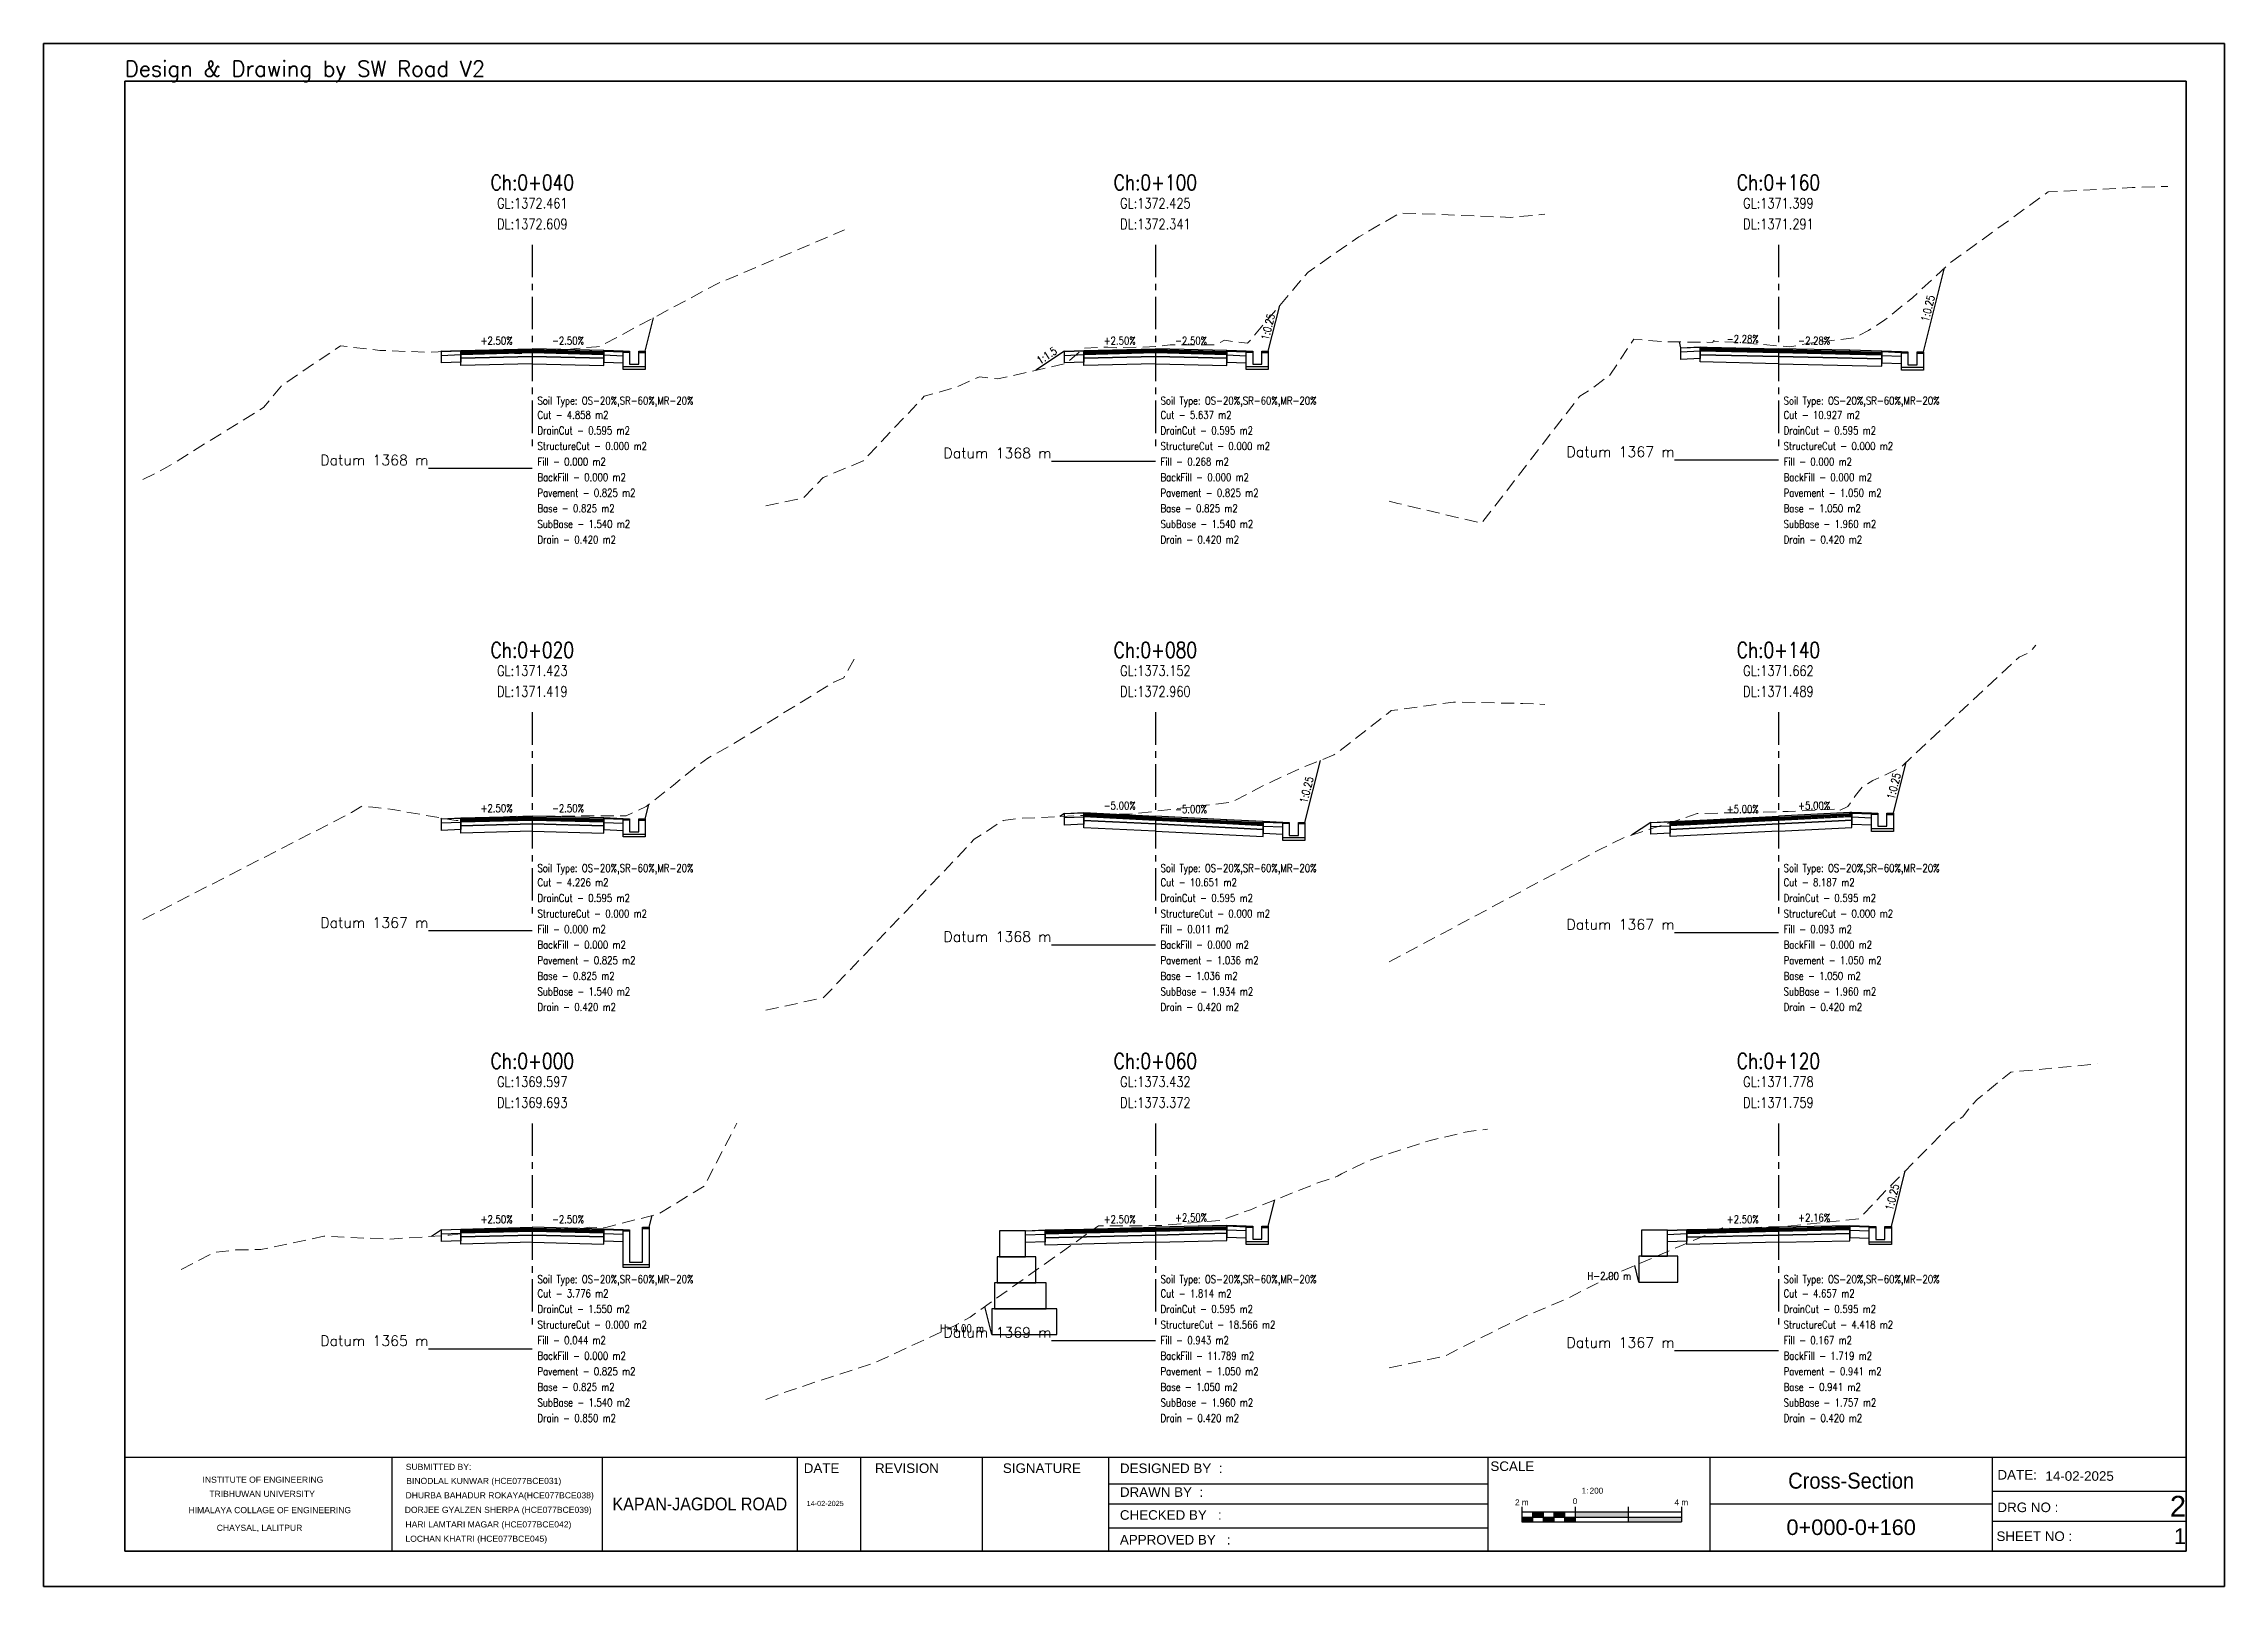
# Model space of a CAD drawing. Extents: x -19 to 1577, y -12 to 48.
# Drawn here: x -18.8 to 65.2, y -11.7 to 47.7 of the extents above; entities that cross this region are included whole.
import ezdxf
from ezdxf.enums import TextEntityAlignment as Align

# ---------------------------------------------------------------- set-up
doc = ezdxf.new("R2010")
doc.units = 0
doc.header["$MEASUREMENT"] = 0
doc.linetypes.add('Center', pattern=[2, 1.25, -0.25, 0.25, -0.25])
doc.linetypes.add('Dashed', pattern=[0.75, 0.5, -0.25])
for name, color, linetype in [('BackFill-Area', 7, 'Continuous'), ('Base', 6, 'Continuous'), ('Base-Area', 7, 'Continuous'), ('Cut-Area', 7, 'Continuous'), ('CutFillLine', 4, 'Continuous'), ('Drain', 3, 'Continuous'), ('Drain-Area', 7, 'Continuous'), ('DrainCut-Area', 7, 'Continuous'), ('ExtraWideningLayers', 7, 'Continuous'), ('Fill-Area', 7, 'Continuous'), ('Frame', 7, 'Continuous'), ('GabionRetainingWall', 140, 'Continuous'), ('Height', 7, 'Continuous'), ('L_CF_Slope', 7, 'Continuous'), ('L_Slope', 7, 'Continuous'), ('Pavement-Area', 7, 'Continuous'), ('PavementLayers', 1, 'Continuous'), ('R_CF_Slope', 7, 'Continuous'), ('R_Slope', 7, 'Continuous'), ('Shoulder', 2, 'Continuous'), ('Soil Type', 7, 'Continuous'), ('StructureCut-Area', 7, 'Continuous'), ('SubBase', 7, 'Continuous'), ('SubBase-Area', 7, 'Continuous')]:
    doc.layers.add(name, color=color, linetype=linetype)
for name, color, linetype, lineweight in [('CenterLine', 5, 'Center', 25), ('ChainageTxt', 7, 'Continuous', 25), ('DatumLabel', 1, 'Continuous', 25), ('DLTxt', 1, 'Continuous', 25), ('GL', 104, 'Dashed', 18), ('GLTxt', 3, 'Continuous', 25)]:
    doc.layers.add(name, color=color, linetype=linetype, lineweight=lineweight)
doc.styles.add('ARIAL', font='arial.ttf')
doc.styles.get("Standard").update_dxf_attribs({"font": 'simplex.shx'})

# ---------------------------------------------------------------- blocks, each defined once
blk = doc.blocks.new('SheetA3-1')
at = {"layer": 'Frame', "color": 6, "linetype": 'Continuous', "lineweight": 35}
for p, q in [((397, 0), (0, 0)), ((0, 0), (0, -283)), ((397, -283), (397, 0)), ((0, -283), (397, -283))]:
    blk.add_line(p, q, dxfattribs=at)
at = {"layer": 'Frame', "linetype": 'Continuous', "lineweight": 30}
for p, q in [((397, -264.94), (0, -264.94)), ((51.51, -282.86), (51.51, -264.94)), ((91.94, -264.94), (91.94, -282.86)), ((129.6, -282.86), (129.6, -264.94)), ((141.75, -282.86), (141.75, -264.94)), ((165.2, -282.86), (165.2, -264.94)), ((189.51, -282.86), (189.51, -264.94)), ((262.53, -264.94), (262.53, -282.86)), ((305.32, -282.86), (305.32, -264.94)), ((359.69, -264.94), (359.69, -282.86)), ((189.51, -270.06), (262.53, -270.06)), ((359.69, -271.47), (397, -271.47)), ((189.51, -273.9), (262.53, -273.9)), ((305.32, -273.9), (359.69, -273.9)), ((189.51, -278.48), (262.53, -278.48)), ((359.69, -277.21), (397, -277.21))]:
    blk.add_line(p, q, dxfattribs=at)
at = {"layer": 'Frame', "color": 7, "linetype": 'Continuous'}
for p, q in [((269.08, -274.49), (269.08, -277.35)), ((299.8, -275.51), (269.08, -275.51)), ((269.08, -276.43), (299.8, -276.43)), ((271.13, -275.51), (271.13, -277.35)), ((273.18, -275.51), (273.18, -277.35)), ((275.23, -275.51), (275.23, -277.35)), ((277.28, -275.51), (277.28, -277.35)), ((279.32, -274.49), (279.32, -277.35)), ((289.56, -274.49), (289.56, -277.35)), ((299.8, -274.49), (299.8, -277.35)), ((269.08, -277.35), (299.8, -277.35))]:
    blk.add_line(p, q, dxfattribs=at)
at = {"layer": 'Frame', "color": 6, "linetype": 'Continuous', "lineweight": 35}
blk.add_lwpolyline([(-15.62, -289.77), (404.38, -289.77), (404.38, 7.23), (-15.62, 7.23)], close=True, dxfattribs=at)
at = {"layer": 'Frame', "color": 7, "linetype": 'Continuous'}
for points in [[(269.08, -276.43), (269.08, -277.35), (271.13, -276.43), (271.13, -277.35)], [(271.13, -275.51), (271.13, -276.43), (273.18, -275.51), (273.18, -276.43)], [(273.18, -276.43), (273.18, -277.35), (275.23, -276.43), (275.23, -277.35)], [(275.23, -276.43), (275.23, -275.51), (277.28, -276.43), (277.28, -275.51)], [(277.28, -276.43), (277.28, -277.35), (279.32, -276.43), (279.32, -277.35)], [(279.32, -276.43), (279.32, -275.51), (289.56, -276.43), (289.56, -275.51)], [(289.56, -276.43), (289.56, -277.35), (299.8, -276.43), (299.8, -277.35)]]:
    blk.add_solid(points, dxfattribs=at)
at = {"color": 1, "style": 'ARIAL'}
for tag, height, p in [('DWGNUM', 4, (397, -274.34)), ('SHEETNUM', 3, (397, -280.11))]:
    blk.add_attdef(tag, text='', height=height, dxfattribs=at).set_placement(p, align=Align.MIDDLE_RIGHT)
at = {"style": 'ARIAL'}
blk.add_attdef('CHRANGE', text='', height=3, dxfattribs=at).set_placement((332.51, -278.38), align=Align.MIDDLE_CENTER)
at = {"layer": 'Frame', "linetype": 'Continuous', "style": 'ARIAL'}
for s, height, p in [('INSTITUTE OF ENGINEERING', 1.1795, (26.62, -269.82)), ('SCALE ', 1.843, (267.6, -267.56))]:
    blk.add_text(s, height=height, dxfattribs=at).set_placement(p, align=Align.CENTER)
for s, height, p in [('SUBMITTED BY:', 1.1795, (54.13, -267.35)), ('DATE', 1.843, (130.78, -267.94)), ('REVISION', 1.843, (144.51, -267.94)), ('SIGNATURE', 1.843, (169.13, -267.94)), ('DESIGNED BY  :', 1.8429, (191.67, -267.96)), ('DHURBA BAHADUR ROKAYA(HCE077BCE038)', 1.1795, (54.09, -272.83)), ('BINODLAL KUNWAR (HCE077BCE031)', 1.1795, (54.23, -270.06)), ('DRAWN BY  :', 1.8429, (191.67, -272.54)), ('DORJEE GYALZEN SHERPA (HCE077BCE039)', 1.1795, (53.94, -275.63)), ('HARI LAMTARI MAGAR (HCE077BCE042)', 1.1795, (54.07, -278.43)), ('14-02-2025', 1, (131.34, -274.31)), ('CHECKED BY   :', 1.8429, (191.67, -276.95)), ('LOCHAN KHATRI (HCE077BCE045)', 1.1795, (54.07, -281.19)), ('APPROVED BY   :', 1.8429, (191.67, -281.72))]:
    blk.add_text(s, height=height, dxfattribs=at).set_placement(p)
at = {"layer": 'Frame', "color": 7, "linetype": 'Continuous', "style": 'ARIAL'}
for s, height, p in [('DATE:', 1.843, (360.68, -269.21)), ('14-02-2025', 1.843, (369.92, -269.45)), ('DRG NO : ', 1.843, (360.68, -275.48)), ('SHEET NO : ', 1.8429, (360.49, -281.04))]:
    blk.add_text(s, height=height, dxfattribs=at).set_placement(p)
at = {"layer": 'Frame', "linetype": 'Continuous', "style": 'ARIAL'}
for s, p in [('TRIBHUWAN UNIVERSITY', (26.46, -271.96)), ('HIMALAYA COLLAGE OF ENGINEERING', (27.95, -275.09)), ('CHAYSAL, LALITPUR', (25.97, -278.6))]:
    blk.add_text(s, height=1.1795, dxfattribs=at).set_placement(p, align=Align.MIDDLE)
at = {"layer": 'Frame', "color": 7, "linetype": 'Continuous', "style": 'ARIAL'}
for s, height, p in [('0', 1.13, (279.32, -273.93)), ('1: ', 1.126, (281.48, -271.89))]:
    blk.add_text(s, height=height, dxfattribs=at).set_placement(p, align=Align.CENTER)
at = {"layer": 'Frame', "linetype": 'Continuous', "lineweight": 30, "style": 'ARIAL', "width": 0.9}
for tag, height, p in [('DWGNAME', 3.07, (332.51, -269.42)), ('KAPAN-JAGDOLROAD', 2.46, (110.77, -273.9))]:
    blk.add_attdef(tag, text='', height=height, dxfattribs=at).set_placement(p, align=Align.MIDDLE_CENTER)
at = {"layer": 'Frame', "color": 7, "linetype": 'Continuous', "style": 'ARIAL'}
blk.add_attdef('HSCALE', (282.14, -271.91), '', height=1.13, dxfattribs=at)
for tag, p in [('V1', (269.08, -274.49)), ('V2', (299.8, -274.49))]:
    blk.add_attdef(tag, text='', height=1.13, dxfattribs=at).set_placement(p, align=Align.BOTTOM_CENTER)

msp = doc.modelspace()

# ---------------------------------------------------------------- linework, layer by layer
at = {"layer": 'Base'}
for points in [[(0, 35.85), (0, 35.7), (-2.75, 35.631), (-2.75, 35.631), (-2.75, 35.781), (0, 35.85)], [(0, 35.85), (0, 35.7), (2.75, 35.631), (2.75, 35.631), (2.75, 35.781), (0, 35.85)], [(24, 35.85), (24, 35.7), (21.25, 35.631), (21.25, 35.631), (21.25, 35.781), (24, 35.85)], [(24, 35.85), (24, 35.7), (26.75, 35.631), (26.75, 35.631), (26.75, 35.781), (24, 35.85)], [(48, 35.85), (48, 35.7), (44.988, 35.769), (44.988, 35.769), (44.988, 35.919), (48, 35.85)], [(48, 35.85), (48, 35.7), (51.988, 35.609), (51.988, 35.609), (51.988, 35.759), (48, 35.85)], [(0, 17.85), (0, 17.7), (-2.75, 17.631), (-2.75, 17.631), (-2.75, 17.781), (0, 17.85)], [(0, 17.85), (0, 17.7), (2.75, 17.631), (2.75, 17.631), (2.75, 17.781), (0, 17.85)], [(24, 17.85), (24, 17.7), (21.25, 17.837), (21.25, 17.837), (21.25, 17.987), (24, 17.85)], [(24, 17.85), (24, 17.7), (28.158, 17.492), (28.158, 17.492), (28.158, 17.642), (24, 17.85)], [(48, 17.85), (48, 17.7), (43.83, 17.492), (43.83, 17.492), (43.83, 17.642), (48, 17.85)], [(48, 17.85), (48, 17.7), (50.83, 17.842), (50.83, 17.842), (50.83, 17.992), (48, 17.85)], [(0, 2.023), (0, 1.873), (-2.75, 1.805), (-2.75, 1.805), (-2.75, 1.955), (0, 2.023)], [(0, 2.023), (0, 1.873), (2.75, 1.805), (2.75, 1.805), (2.75, 1.955), (0, 2.023)], [(24, 2.023), (24, 1.873), (19.75, 1.767), (19.75, 1.767), (19.75, 1.917), (24, 2.023)], [(24, 2.023), (24, 1.873), (26.75, 1.942), (26.75, 1.942), (26.75, 2.092), (24, 2.023)], [(48, 2.023), (48, 1.873), (44.477, 1.785), (44.477, 1.785), (44.477, 1.935), (48, 2.023)], [(48, 2.023), (48, 1.873), (50.75, 1.933), (50.75, 1.933), (50.75, 2.083), (48, 2.023)]]:
    msp.add_lwpolyline(points, dxfattribs=at)
at = {"layer": 'CenterLine'}
for p, q in [((0, 40), (0, 32)), ((24, 40), (24, 32)), ((48, 40), (48, 32)), ((0, 22), (0, 14)), ((24, 22), (24, 14)), ((48, 22), (48, 14)), ((0, 6.173), (0, -1.827)), ((24, 6.173), (24, -1.827)), ((48, 6.173), (48, -1.827))]:
    msp.add_line(p, q, dxfattribs=at)
at = {"layer": 'CutFillLine'}
for points in [[(53.588, 35.879), (54.396, 39.109)], [(4.35, 35.901), (4.673, 37.192)], [(28.35, 35.901), (28.791, 37.666)], [(44.238, 36.039), (44.183, 36.262)], [(-3.5, 35.901), (-3.522, 35.887)], [(20.5, 35.901), (19.401, 35.169)], [(29.758, 17.762), (30.355, 20.147)], [(52.43, 18.112), (52.923, 20.084)], [(-3.5, 17.901), (-3.507, 17.929)], [(4.35, 17.901), (4.487, 18.45)], [(20.5, 18.108), (20.316, 17.985)], [(43.08, 17.762), (42.34, 17.268)], [(52.35, 2.203), (52.885, 4.345)], [(4.5, 2.175), (4.611, 2.619)], [(28.35, 2.212), (28.603, 3.225)], [(-3.5, 2.075), (-3.881, 1.821)], [(42.627, 0.055), (42.466, 0.697)], [(17.7, -1.963), (17.43, -0.883)]]:
    msp.add_lwpolyline(points, dxfattribs=at)
at = {"layer": 'DatumLabel'}
for p, q in [((0, 31.391), (-4, 31.391)), ((24, 31.659), (20, 31.659)), ((48, 31.709), (44, 31.709)), ((0, 13.581), (-4, 13.581)), ((48, 13.511), (44, 13.511)), ((24, 13.04), (20, 13.04)), ((0, -2.519), (-4, -2.519)), ((24, -2.198), (20, -2.198)), ((48, -2.586), (44, -2.586))]:
    msp.add_line(p, q, dxfattribs=at)
at = {"layer": 'Drain'}
for points in [[(3.5, 35.901), (3.75, 35.901), (3.75, 35.851), (3.75, 35.401), (4.1, 35.401), (4.1, 35.851), (4.1, 35.901), (4.35, 35.901), (4.35, 35.851), (4.35, 35.401), (4.35, 35.301), (4.35, 35.201), (3.5, 35.201), (3.5, 35.301), (3.5, 35.401), (3.5, 35.851), (3.5, 35.901)], [(3.75, 35.851), (3.5, 35.851)], [(4.35, 35.301), (3.5, 35.301)], [(4.1, 35.851), (4.35, 35.851)], [(27.5, 35.901), (27.75, 35.901), (27.75, 35.851), (27.75, 35.401), (28.1, 35.401), (28.1, 35.851), (28.1, 35.901), (28.35, 35.901), (28.35, 35.851), (28.35, 35.401), (28.35, 35.301), (28.35, 35.201), (27.5, 35.201), (27.5, 35.301), (27.5, 35.401), (27.5, 35.851), (27.5, 35.901)], [(27.75, 35.851), (27.5, 35.851)], [(28.35, 35.301), (27.5, 35.301)], [(28.1, 35.851), (28.35, 35.851)], [(52.738, 35.879), (52.988, 35.879), (52.988, 35.829), (52.988, 35.379), (53.338, 35.379), (53.338, 35.829), (53.338, 35.879), (53.588, 35.879), (53.588, 35.829), (53.588, 35.379), (53.588, 35.279), (53.588, 35.179), (52.738, 35.179), (52.738, 35.279), (52.738, 35.379), (52.738, 35.829), (52.738, 35.879)], [(52.988, 35.829), (52.738, 35.829)], [(53.338, 35.829), (53.588, 35.829)], [(53.588, 35.279), (52.738, 35.279)], [(3.5, 17.901), (3.75, 17.901), (3.75, 17.851), (3.75, 17.401), (4.1, 17.401), (4.1, 17.851), (4.1, 17.901), (4.35, 17.901), (4.35, 17.851), (4.35, 17.401), (4.35, 17.301), (4.35, 17.201), (3.5, 17.201), (3.5, 17.301), (3.5, 17.401), (3.5, 17.851), (3.5, 17.901)], [(3.75, 17.851), (3.5, 17.851)], [(4.1, 17.851), (4.35, 17.851)], [(28.908, 17.762), (29.158, 17.762), (29.158, 17.712), (29.158, 17.262), (29.508, 17.262), (29.508, 17.712), (29.508, 17.762), (29.758, 17.762), (29.758, 17.712), (29.758, 17.262), (29.758, 17.162), (29.758, 17.062), (28.908, 17.062), (28.908, 17.162), (28.908, 17.262), (28.908, 17.712), (28.908, 17.762)], [(29.158, 17.712), (28.908, 17.712)], [(29.508, 17.712), (29.758, 17.712)], [(51.58, 18.112), (51.83, 18.112), (51.83, 18.062), (51.83, 17.612), (52.18, 17.612), (52.18, 18.062), (52.18, 18.112), (52.43, 18.112), (52.43, 18.062), (52.43, 17.612), (52.43, 17.512), (52.43, 17.412), (51.58, 17.412), (51.58, 17.512), (51.58, 17.612), (51.58, 18.062), (51.58, 18.112)], [(51.83, 18.062), (51.58, 18.062)], [(52.18, 18.062), (52.43, 18.062)], [(4.35, 17.301), (3.5, 17.301)], [(29.758, 17.162), (28.908, 17.162)], [(52.43, 17.512), (51.58, 17.512)], [(3.5, 2.075), (3.75, 2.075), (3.75, 2.025), (3.75, 0.825), (4.25, 0.825), (4.25, 2.125), (4.25, 2.175), (4.5, 2.175), (4.5, 2.125), (4.5, 0.825), (4.5, 0.725), (4.5, 0.625), (3.5, 0.625), (3.5, 0.725), (3.5, 0.825), (3.5, 2.025), (3.5, 2.075)], [(3.75, 2.025), (3.5, 2.025)], [(4.25, 2.125), (4.5, 2.125)], [(27.5, 2.212), (27.75, 2.212), (27.75, 2.162), (27.75, 1.712), (28.1, 1.712), (28.1, 2.162), (28.1, 2.212), (28.35, 2.212), (28.35, 2.162), (28.35, 1.712), (28.35, 1.612), (28.35, 1.512), (27.5, 1.512), (27.5, 1.612), (27.5, 1.712), (27.5, 2.162), (27.5, 2.212)], [(27.75, 2.162), (27.5, 2.162)], [(28.1, 2.162), (28.35, 2.162)], [(51.5, 2.203), (51.75, 2.203), (51.75, 2.153), (51.75, 1.703), (52.1, 1.703), (52.1, 2.153), (52.1, 2.203), (52.35, 2.203), (52.35, 2.153), (52.35, 1.703), (52.35, 1.603), (52.35, 1.503), (51.5, 1.503), (51.5, 1.603), (51.5, 1.703), (51.5, 2.153), (51.5, 2.203)], [(51.75, 2.153), (51.5, 2.153)], [(52.1, 2.153), (52.35, 2.153)], [(28.35, 1.612), (27.5, 1.612)], [(52.35, 1.603), (51.5, 1.603)], [(4.5, 0.725), (3.5, 0.725)]]:
    msp.add_lwpolyline(points, dxfattribs=at)
at = {"layer": 'ExtraWideningLayers'}
for points in [[(45.25, 36.063), (45.25, 36.013), (44.988, 36.019), (44.988, 36.019), (44.988, 36.069), (45.25, 36.063)], [(45.25, 36.013), (45.25, 35.963), (44.988, 35.969), (44.988, 35.969), (44.988, 36.019), (45.25, 36.013)], [(45.25, 35.963), (45.25, 35.913), (44.988, 35.919), (44.988, 35.919), (44.988, 35.969), (45.25, 35.963)], [(50.75, 35.937), (50.75, 35.887), (51.988, 35.859), (51.988, 35.859), (51.988, 35.909), (50.75, 35.937)], [(50.75, 35.887), (50.75, 35.837), (51.988, 35.809), (51.988, 35.809), (51.988, 35.859), (50.75, 35.887)], [(50.75, 35.837), (50.75, 35.787), (51.988, 35.759), (51.988, 35.759), (51.988, 35.809), (50.75, 35.837)], [(26.75, 17.863), (26.75, 17.812), (28.158, 17.742), (28.158, 17.742), (28.158, 17.792), (26.75, 17.863)], [(26.75, 17.812), (26.75, 17.762), (28.158, 17.692), (28.158, 17.692), (28.158, 17.742), (26.75, 17.812)], [(26.75, 17.762), (26.75, 17.712), (28.158, 17.642), (28.158, 17.642), (28.158, 17.692), (26.75, 17.762)], [(45.25, 17.863), (45.25, 17.812), (43.83, 17.742), (43.83, 17.742), (43.83, 17.792), (45.25, 17.863)], [(45.25, 17.812), (45.25, 17.762), (43.83, 17.692), (43.83, 17.692), (43.83, 17.742), (45.25, 17.812)], [(45.25, 17.762), (45.25, 17.712), (43.83, 17.642), (43.83, 17.642), (43.83, 17.692), (45.25, 17.762)], [(50.75, 18.137), (50.75, 18.087), (50.83, 18.092), (50.83, 18.092), (50.83, 18.142), (50.75, 18.137)], [(50.75, 18.087), (50.75, 18.037), (50.83, 18.042), (50.83, 18.042), (50.83, 18.092), (50.75, 18.087)], [(50.75, 18.037), (50.75, 17.987), (50.83, 17.992), (50.83, 17.992), (50.83, 18.042), (50.75, 18.037)], [(21.25, 2.105), (21.25, 2.055), (19.75, 2.017), (19.75, 2.017), (19.75, 2.067), (21.25, 2.105)], [(21.25, 2.055), (21.25, 2.005), (19.75, 1.967), (19.75, 1.967), (19.75, 2.017), (21.25, 2.055)], [(21.25, 2.005), (21.25, 1.955), (19.75, 1.917), (19.75, 1.917), (19.75, 1.967), (21.25, 2.005)], [(45.25, 2.105), (45.25, 2.055), (44.477, 2.035), (44.477, 2.035), (44.477, 2.085), (45.25, 2.105)], [(45.25, 2.055), (45.25, 2.005), (44.477, 1.985), (44.477, 1.985), (44.477, 2.035), (45.25, 2.055)], [(45.25, 2.005), (45.25, 1.955), (44.477, 1.935), (44.477, 1.935), (44.477, 1.985), (45.25, 2.005)]]:
    msp.add_lwpolyline(points, dxfattribs=at)
at = {"layer": 'GabionRetainingWall'}
for points in [[(19, 2.037), (18, 2.037), (18, 1.037), (19, 1.037), (19, 2.037)], [(43.727, 2.055), (42.727, 2.055), (42.727, 1.055), (43.727, 1.055), (43.727, 2.055)], [(19.4, 1.037), (17.9, 1.037), (17.9, 0.037), (19.4, 0.037), (19.4, 1.037)], [(44.127, 1.055), (42.627, 1.055), (42.627, 0.055), (44.127, 0.055), (44.127, 1.055)], [(19.8, 0.037), (17.8, 0.037), (17.8, -0.963), (19.8, -0.963), (19.8, 0.037)], [(20.2, -0.963), (17.7, -0.963), (17.7, -1.963), (20.2, -1.963), (20.2, -0.963)]]:
    msp.add_lwpolyline(points, dxfattribs=at)
at = {"layer": 'GL', "flags": 128}
for points in [[(33, 30.133), (33.344, 30.045), (36.565, 29.276), (40.35, 34.178), (40.752, 34.413), (41.502, 34.985), (42.43, 36.364), (43.565, 36.271), (45.468, 36.243), (45.494, 36.316), (45.54, 36.286), (46.27, 36.257), (48, 36.108), (48.441, 36.07), (49.19, 36.214), (50.96, 36.426), (51.474, 36.703), (52.104, 37.115), (53.175, 37.968), (54.563, 39.265), (58.394, 42.041), (61.622, 42.201), (63, 42.251)], [(9, 29.945), (10.436, 30.251), (10.886, 30.718), (11.205, 31.036), (12.745, 31.681), (15.099, 34.166), (16.336, 34.52), (17.22, 34.919), (17.913, 34.833), (20.551, 35.429), (21.243, 36.014), (22.174, 36.061), (22.496, 36.039), (23.768, 36.069), (24, 36.083), (24.132, 36.092), (24.575, 36.143), (26.3, 36.154), (26.665, 36.323), (27.551, 36.207), (29.506, 38.507), (29.882, 38.949), (31.836, 40.307), (33.415, 41.218), (34.164, 41.202), (37.698, 41.053), (39, 41.181)], [(-15, 30.958), (-14.074, 31.433), (-10.348, 33.736), (-9.633, 34.595), (-7.394, 36.109), (-5.873, 35.934), (-4.084, 35.865), (-3.63, 35.879), (-3.018, 35.923), (-0.967, 35.829), (-0.485, 35.808), (0, 35.852), (2.468, 36.075), (2.619, 36.092), (7.122, 38.503), (11.46, 40.33), (12.021, 40.577)], [(33, 12.386), (41.174, 16.746), (42.063, 17.177), (44.873, 18.099), (48, 18.173), (48.371, 18.182), (50.377, 18.275), (50.379, 18.238), (50.674, 18.369), (50.969, 18.791), (51.23, 19.122), (51.63, 19.373), (52.171, 19.614), (52.695, 19.871), (57.268, 24.123), (57.657, 24.296), (57.909, 24.581)], [(-15, 14.019), (-6.964, 18.14), (-6.568, 18.385), (-6.148, 18.353), (-5.371, 18.252), (-2.938, 17.831), (-2.288, 17.904), (-0.461, 18.005), (0, 18.004), (0.625, 18.002), (3.62, 18.017), (4.391, 18.374), (5.439, 19.197), (6.217, 19.842), (6.76, 20.237), (7.679, 20.749), (11.617, 23.159), (11.994, 23.332), (12.432, 24.103)], [(9, 10.526), (11.222, 11.014), (17.024, 17.109), (18.138, 17.834), (18.753, 17.913), (21.303, 18.03), (22.241, 18.005), (22.556, 18.079), (23.119, 18.087), (24, 18.192), (26.929, 18.54), (28.265, 19.226), (28.443, 19.313), (29.715, 19.892), (30.876, 20.356), (30.938, 20.395), (31.005, 20.44), (31.071, 20.496), (32.957, 21.959), (33.077, 22.065), (35.489, 22.393), (38.158, 22.341), (39, 22.306)], [(33, -3.241), (35.126, -2.796), (36.388, -2.159), (38.241, -1.253), (39.814, -0.599), (41.78, 0.403), (45.851, 2.146), (46.5, 2.131), (47.682, 2.188), (48, 2.192), (48.184, 2.194), (51.097, 2.502), (52.44, 3.896), (54.691, 6.164), (55.105, 6.42), (55.318, 6.717), (55.649, 7.096), (56.953, 8.146), (60.141, 8.445), (60.283, 8.461)], [(-13.523, 0.548), (-12.246, 1.203), (-11.43, 1.297), (-10.45, 1.316), (-8.028, 1.827), (-5.514, 1.714), (-4.028, 1.811), (-3.406, 1.852), (-3.196, 1.865), (-2.726, 1.922), (-2.195, 2.002), (-1.019, 2.052), (0, 2.078), (1.872, 2.126), (2.219, 2.172), (2.778, 2.156), (4.849, 2.679), (6.62, 3.749), (7.885, 6.181)], [(9, -4.453), (9.892, -4.123), (13.062, -3.089), (13.204, -3.028), (13.229, -3.018), (13.347, -2.975), (16.258, -1.626), (16.861, -1.287), (21.806, 2.226), (21.889, 2.226), (24, 2.234), (24.171, 2.234), (25.991, 2.4), (26.527, 2.435), (26.528, 2.445), (27.658, 2.849), (30.253, 3.881), (31.013, 4.135), (31.17, 4.234), (32.256, 4.756), (34.581, 5.516), (36.075, 5.865), (36.797, 5.951)]]:
    msp.add_lwpolyline(points, dxfattribs=at)
at = {"layer": 'PavementLayers'}
for points in [[(0, 36), (0, 35.95), (-2.75, 35.881), (-2.75, 35.881), (-2.75, 35.931), (0, 36)], [(0, 35.95), (0, 35.9), (-2.75, 35.831), (-2.75, 35.831), (-2.75, 35.881), (0, 35.95)], [(0, 35.9), (0, 35.85), (-2.75, 35.781), (-2.75, 35.781), (-2.75, 35.831), (0, 35.9)], [(0, 36), (0, 35.95), (2.75, 35.881), (2.75, 35.881), (2.75, 35.931), (0, 36)], [(0, 35.95), (0, 35.9), (2.75, 35.831), (2.75, 35.831), (2.75, 35.881), (0, 35.95)], [(0, 35.9), (0, 35.85), (2.75, 35.781), (2.75, 35.781), (2.75, 35.831), (0, 35.9)], [(24, 36), (24, 35.95), (21.25, 35.881), (21.25, 35.881), (21.25, 35.931), (24, 36)], [(24, 35.95), (24, 35.9), (21.25, 35.831), (21.25, 35.831), (21.25, 35.881), (24, 35.95)], [(24, 35.9), (24, 35.85), (21.25, 35.781), (21.25, 35.781), (21.25, 35.831), (24, 35.9)], [(24, 36), (24, 35.95), (26.75, 35.881), (26.75, 35.881), (26.75, 35.931), (24, 36)], [(24, 35.95), (24, 35.9), (26.75, 35.831), (26.75, 35.831), (26.75, 35.881), (24, 35.95)], [(24, 35.9), (24, 35.85), (26.75, 35.781), (26.75, 35.781), (26.75, 35.831), (24, 35.9)], [(48, 36), (48, 35.95), (45.25, 36.013), (45.25, 36.013), (45.25, 36.063), (48, 36)], [(48, 35.95), (48, 35.9), (45.25, 35.963), (45.25, 35.963), (45.25, 36.013), (48, 35.95)], [(48, 35.9), (48, 35.85), (45.25, 35.913), (45.25, 35.913), (45.25, 35.963), (48, 35.9)], [(48, 36), (48, 35.95), (50.75, 35.887), (50.75, 35.887), (50.75, 35.937), (48, 36)], [(48, 35.95), (48, 35.9), (50.75, 35.837), (50.75, 35.837), (50.75, 35.887), (48, 35.95)], [(48, 35.9), (48, 35.85), (50.75, 35.787), (50.75, 35.787), (50.75, 35.837), (48, 35.9)], [(0, 18), (0, 17.95), (-2.75, 17.881), (-2.75, 17.881), (-2.75, 17.931), (0, 18)], [(0, 17.95), (0, 17.9), (-2.75, 17.831), (-2.75, 17.831), (-2.75, 17.881), (0, 17.95)], [(0, 17.9), (0, 17.85), (-2.75, 17.781), (-2.75, 17.781), (-2.75, 17.831), (0, 17.9)], [(0, 18), (0, 17.95), (2.75, 17.881), (2.75, 17.881), (2.75, 17.931), (0, 18)], [(0, 17.95), (0, 17.9), (2.75, 17.831), (2.75, 17.831), (2.75, 17.881), (0, 17.95)], [(0, 17.9), (0, 17.85), (2.75, 17.781), (2.75, 17.781), (2.75, 17.831), (0, 17.9)], [(24, 18), (24, 17.95), (21.25, 18.087), (21.25, 18.087), (21.25, 18.137), (24, 18)], [(24, 17.95), (24, 17.9), (21.25, 18.037), (21.25, 18.037), (21.25, 18.087), (24, 17.95)], [(24, 17.9), (24, 17.85), (21.25, 17.987), (21.25, 17.987), (21.25, 18.037), (24, 17.9)], [(24, 18), (24, 17.95), (26.75, 17.812), (26.75, 17.812), (26.75, 17.863), (24, 18)], [(24, 17.95), (24, 17.9), (26.75, 17.762), (26.75, 17.762), (26.75, 17.812), (24, 17.95)], [(24, 17.9), (24, 17.85), (26.75, 17.712), (26.75, 17.712), (26.75, 17.762), (24, 17.9)], [(48, 18), (48, 17.95), (45.25, 17.812), (45.25, 17.812), (45.25, 17.863), (48, 18)], [(48, 17.95), (48, 17.9), (45.25, 17.762), (45.25, 17.762), (45.25, 17.812), (48, 17.95)], [(48, 17.9), (48, 17.85), (45.25, 17.712), (45.25, 17.712), (45.25, 17.762), (48, 17.9)], [(48, 18), (48, 17.95), (50.75, 18.087), (50.75, 18.087), (50.75, 18.137), (48, 18)], [(48, 17.95), (48, 17.9), (50.75, 18.037), (50.75, 18.037), (50.75, 18.087), (48, 17.95)], [(48, 17.9), (48, 17.85), (50.75, 17.987), (50.75, 17.987), (50.75, 18.037), (48, 17.9)], [(0, 2.173), (0, 2.123), (-2.75, 2.055), (-2.75, 2.055), (-2.75, 2.105), (0, 2.173)], [(0, 2.123), (0, 2.073), (-2.75, 2.005), (-2.75, 2.005), (-2.75, 2.055), (0, 2.123)], [(0, 2.073), (0, 2.023), (-2.75, 1.955), (-2.75, 1.955), (-2.75, 2.005), (0, 2.073)], [(0, 2.173), (0, 2.123), (2.75, 2.055), (2.75, 2.055), (2.75, 2.105), (0, 2.173)], [(0, 2.123), (0, 2.073), (2.75, 2.005), (2.75, 2.005), (2.75, 2.055), (0, 2.123)], [(0, 2.073), (0, 2.023), (2.75, 1.955), (2.75, 1.955), (2.75, 2.005), (0, 2.073)], [(24, 2.173), (24, 2.123), (21.25, 2.055), (21.25, 2.055), (21.25, 2.105), (24, 2.173)], [(24, 2.123), (24, 2.073), (21.25, 2.005), (21.25, 2.005), (21.25, 2.055), (24, 2.123)], [(24, 2.073), (24, 2.023), (21.25, 1.955), (21.25, 1.955), (21.25, 2.005), (24, 2.073)], [(24, 2.173), (24, 2.123), (26.75, 2.192), (26.75, 2.192), (26.75, 2.242), (24, 2.173)], [(24, 2.123), (24, 2.073), (26.75, 2.142), (26.75, 2.142), (26.75, 2.192), (24, 2.123)], [(24, 2.073), (24, 2.023), (26.75, 2.092), (26.75, 2.092), (26.75, 2.142), (24, 2.073)], [(48, 2.173), (48, 2.123), (45.25, 2.055), (45.25, 2.055), (45.25, 2.105), (48, 2.173)], [(48, 2.123), (48, 2.073), (45.25, 2.005), (45.25, 2.005), (45.25, 2.055), (48, 2.123)], [(48, 2.073), (48, 2.023), (45.25, 1.955), (45.25, 1.955), (45.25, 2.005), (48, 2.073)], [(48, 2.173), (48, 2.123), (50.75, 2.183), (50.75, 2.183), (50.75, 2.233), (48, 2.173)], [(48, 2.123), (48, 2.073), (50.75, 2.133), (50.75, 2.133), (50.75, 2.183), (48, 2.123)], [(48, 2.073), (48, 2.023), (50.75, 2.083), (50.75, 2.083), (50.75, 2.133), (48, 2.073)]]:
    msp.add_lwpolyline(points, dxfattribs=at)
at = {"layer": 'Shoulder'}
for p, q in [((-2.75, 35.911), (-3.5, 35.881)), ((-2.75, 35.761), (-3.5, 35.731)), ((2.75, 35.911), (3.5, 35.881)), ((2.75, 35.761), (3.5, 35.731)), ((21.25, 35.911), (20.5, 35.881)), ((21.25, 35.761), (20.5, 35.731)), ((26.75, 35.911), (27.5, 35.881)), ((26.75, 35.761), (27.5, 35.731)), ((44.988, 36.049), (44.238, 36.019)), ((44.988, 35.899), (44.238, 35.869)), ((51.988, 35.889), (52.738, 35.859)), ((51.988, 35.739), (52.738, 35.709)), ((-2.75, 17.911), (-3.5, 17.881)), ((-2.75, 17.761), (-3.5, 17.731)), ((2.75, 17.911), (3.5, 17.881)), ((2.75, 17.761), (3.5, 17.731)), ((21.25, 18.118), (20.5, 18.087)), ((21.25, 17.967), (20.5, 17.937)), ((28.158, 17.772), (28.908, 17.742)), ((43.83, 17.772), (43.08, 17.742)), ((50.83, 18.122), (51.58, 18.092)), ((50.83, 17.972), (51.58, 17.942)), ((28.158, 17.622), (28.908, 17.592)), ((43.83, 17.622), (43.08, 17.592)), ((-2.75, 2.085), (-3.5, 2.055)), ((-2.75, 1.935), (-3.5, 1.905)), ((2.75, 2.085), (3.5, 2.055)), ((2.75, 1.935), (3.5, 1.905)), ((19.75, 2.047), (19, 2.017)), ((19.75, 1.897), (19, 1.867)), ((26.75, 2.222), (27.5, 2.192)), ((26.75, 2.072), (27.5, 2.042)), ((44.477, 2.065), (43.727, 2.035)), ((44.477, 1.915), (43.727, 1.885)), ((50.75, 2.213), (51.5, 2.183)), ((50.75, 2.063), (51.5, 2.033))]:
    msp.add_line(p, q, dxfattribs=at)
for points in [[(-2.75, 35.931), (-2.75, 35.911), (-2.75, 35.761), (-2.75, 35.481), (-3.5, 35.451), (-3.5, 35.731), (-3.5, 35.881), (-3.5, 35.901), (-2.75, 35.931)], [(2.75, 35.931), (2.75, 35.911), (2.75, 35.761), (2.75, 35.481), (3.5, 35.451), (3.5, 35.731), (3.5, 35.881), (3.5, 35.901), (2.75, 35.931)], [(21.25, 35.931), (21.25, 35.911), (21.25, 35.761), (21.25, 35.481), (20.5, 35.451), (20.5, 35.731), (20.5, 35.881), (20.5, 35.901), (21.25, 35.931)], [(26.75, 35.931), (26.75, 35.911), (26.75, 35.761), (26.75, 35.481), (27.5, 35.451), (27.5, 35.731), (27.5, 35.881), (27.5, 35.901), (26.75, 35.931)], [(44.988, 36.069), (44.988, 36.049), (44.988, 35.899), (44.988, 35.619), (44.238, 35.589), (44.238, 35.869), (44.238, 36.019), (44.238, 36.039), (44.988, 36.069)], [(51.988, 35.909), (51.988, 35.889), (51.988, 35.739), (51.988, 35.459), (52.738, 35.429), (52.738, 35.709), (52.738, 35.859), (52.738, 35.879), (51.988, 35.909)], [(-2.75, 17.931), (-2.75, 17.911), (-2.75, 17.761), (-2.75, 17.481), (-3.5, 17.451), (-3.5, 17.731), (-3.5, 17.881), (-3.5, 17.901), (-2.75, 17.931)], [(2.75, 17.931), (2.75, 17.911), (2.75, 17.761), (2.75, 17.481), (3.5, 17.451), (3.5, 17.731), (3.5, 17.881), (3.5, 17.901), (2.75, 17.931)], [(21.25, 18.137), (21.25, 18.118), (21.25, 17.967), (21.25, 17.687), (20.5, 17.657), (20.5, 17.937), (20.5, 18.087), (20.5, 18.108), (21.25, 18.137)], [(28.158, 17.792), (28.158, 17.772), (28.158, 17.622), (28.158, 17.342), (28.908, 17.312), (28.908, 17.592), (28.908, 17.742), (28.908, 17.762), (28.158, 17.792)], [(43.83, 17.792), (43.83, 17.772), (43.83, 17.622), (43.83, 17.342), (43.08, 17.312), (43.08, 17.592), (43.08, 17.742), (43.08, 17.762), (43.83, 17.792)], [(50.83, 18.142), (50.83, 18.122), (50.83, 17.972), (50.83, 17.692), (51.58, 17.662), (51.58, 17.942), (51.58, 18.092), (51.58, 18.112), (50.83, 18.142)], [(-2.75, 2.105), (-2.75, 2.085), (-2.75, 1.935), (-2.75, 1.655), (-3.5, 1.625), (-3.5, 1.905), (-3.5, 2.055), (-3.5, 2.075), (-2.75, 2.105)], [(2.75, 2.105), (2.75, 2.085), (2.75, 1.935), (2.75, 1.655), (3.5, 1.625), (3.5, 1.905), (3.5, 2.055), (3.5, 2.075), (2.75, 2.105)], [(19.75, 2.067), (19.75, 2.047), (19.75, 1.897), (19.75, 1.617), (19, 1.587), (19, 1.867), (19, 2.017), (19, 2.037), (19.75, 2.067)], [(26.75, 2.242), (26.75, 2.222), (26.75, 2.072), (26.75, 1.792), (27.5, 1.762), (27.5, 2.042), (27.5, 2.192), (27.5, 2.212), (26.75, 2.242)], [(44.477, 2.085), (44.477, 2.065), (44.477, 1.915), (44.477, 1.635), (43.727, 1.605), (43.727, 1.885), (43.727, 2.035), (43.727, 2.055), (44.477, 2.085)], [(50.75, 2.233), (50.75, 2.213), (50.75, 2.063), (50.75, 1.783), (51.5, 1.753), (51.5, 2.033), (51.5, 2.183), (51.5, 2.203), (50.75, 2.233)]]:
    msp.add_lwpolyline(points, dxfattribs=at)
at = {"layer": 'SubBase'}
for points in [[(0, 35.7), (0, 35.42), (-2.75, 35.351), (-2.75, 35.351), (-2.75, 35.631), (0, 35.7)], [(0, 35.7), (0, 35.42), (2.75, 35.351), (2.75, 35.351), (2.75, 35.631), (0, 35.7)], [(24, 35.7), (24, 35.42), (21.25, 35.351), (21.25, 35.351), (21.25, 35.631), (24, 35.7)], [(24, 35.7), (24, 35.42), (26.75, 35.351), (26.75, 35.351), (26.75, 35.631), (24, 35.7)], [(48, 35.7), (48, 35.42), (44.988, 35.489), (44.988, 35.489), (44.988, 35.769), (48, 35.7)], [(48, 35.7), (48, 35.42), (51.988, 35.329), (51.988, 35.329), (51.988, 35.609), (48, 35.7)], [(0, 17.7), (0, 17.42), (-2.75, 17.351), (-2.75, 17.351), (-2.75, 17.631), (0, 17.7)], [(0, 17.7), (0, 17.42), (2.75, 17.351), (2.75, 17.351), (2.75, 17.631), (0, 17.7)], [(24, 17.7), (24, 17.42), (21.25, 17.557), (21.25, 17.557), (21.25, 17.837), (24, 17.7)], [(24, 17.7), (24, 17.42), (28.158, 17.212), (28.158, 17.212), (28.158, 17.492), (24, 17.7)], [(48, 17.7), (48, 17.42), (43.83, 17.212), (43.83, 17.212), (43.83, 17.492), (48, 17.7)], [(48, 17.7), (48, 17.42), (50.83, 17.562), (50.83, 17.562), (50.83, 17.842), (48, 17.7)], [(0, 1.873), (0, 1.593), (-2.75, 1.525), (-2.75, 1.525), (-2.75, 1.805), (0, 1.873)], [(0, 1.873), (0, 1.593), (2.75, 1.525), (2.75, 1.525), (2.75, 1.805), (0, 1.873)], [(24, 1.873), (24, 1.593), (19.75, 1.487), (19.75, 1.487), (19.75, 1.767), (24, 1.873)], [(24, 1.873), (24, 1.593), (26.75, 1.662), (26.75, 1.662), (26.75, 1.942), (24, 1.873)], [(48, 1.873), (48, 1.593), (44.477, 1.505), (44.477, 1.505), (44.477, 1.785), (48, 1.873)], [(48, 1.873), (48, 1.593), (50.75, 1.653), (50.75, 1.653), (50.75, 1.933), (48, 1.873)]]:
    msp.add_lwpolyline(points, dxfattribs=at)

# ---------------------------------------------------------------- block references
ref = msp.add_blockref('SheetA3-1', (-15.7, 46.3), dxfattribs=dict(xscale=0.200000002980232, yscale=0.200000002980232, zscale=0.200000002980232))
ref.add_attrib('CHRANGE', '0+000-0+160', dxfattribs={"height": 0.6, "style": 'ARIAL'}).set_placement((50.801, -9.377), align=Align.MIDDLE_CENTER)
ref.add_attrib('DWGNUM', '2', dxfattribs={"color": 1, "height": 0.8, "style": 'ARIAL'}).set_placement((63.7, -8.568), align=Align.MIDDLE_RIGHT)
ref.add_attrib('SHEETNUM', '1', dxfattribs={"color": 1, "height": 0.6, "style": 'ARIAL'}).set_placement((63.7, -9.721), align=Align.MIDDLE_RIGHT)
ref.add_attrib('DWGNAME', 'Cross-Section', dxfattribs={"layer": 'Frame', "linetype": 'Continuous', "lineweight": 30, "height": 0.61431, "style": 'ARIAL', "width": 0.9}).set_placement((50.801, -7.585), align=Align.MIDDLE_CENTER)
ref.add_attrib('ROADNAME', 'KAPAN-JAGDOL ROAD', dxfattribs={"layer": 'Frame', "linetype": 'Continuous', "lineweight": 30, "height": 0.49145, "style": 'ARIAL', "width": 0.9}).set_placement((6.453, -8.481), align=Align.MIDDLE_CENTER)
ref.add_attrib('HSCALE', '200', (40.727, -8.083), dxfattribs={"layer": 'Frame', "color": 7, "linetype": 'Continuous', "height": 0.2252, "style": 'ARIAL'})
ref.add_attrib('V1', '2 m', dxfattribs={"layer": 'Frame', "color": 7, "linetype": 'Continuous', "height": 0.2252, "style": 'ARIAL'}).set_placement((38.117, -8.597), align=Align.BOTTOM_CENTER)
ref.add_attrib('V2', '4 m', dxfattribs={"layer": 'Frame', "color": 7, "linetype": 'Continuous', "height": 0.2252, "style": 'ARIAL'}).set_placement((44.26, -8.597), align=Align.BOTTOM_CENTER)

# ---------------------------------------------------------------- texts
msp.add_text('Design & Drawing by SW Road V2', height=0.6).set_placement((-15.7, 46.3), align=Align.BOTTOM_LEFT)
at = {"layer": 'BackFill-Area', "width": 0.8}
for s, p in [('BackFill - 0.000 m2', (0.2, 31.2)), ('BackFill - 0.000 m2', (24.2, 31.2)), ('BackFill - 0.000 m2', (48.2, 31.2)), ('BackFill - 0.000 m2', (0.2, 13.2)), ('BackFill - 0.000 m2', (24.2, 13.2)), ('BackFill - 0.000 m2', (48.2, 13.2)), ('BackFill - 0.000 m2', (0.2, -2.627)), ('BackFill - 11.789 m2', (24.2, -2.627)), ('BackFill - 1.719 m2', (48.2, -2.627))]:
    msp.add_text(s, height=0.3, dxfattribs=at).set_placement(p, align=Align.TOP_LEFT)
at = {"layer": 'Base-Area', "width": 0.8}
for s, p in [('Base - 0.825 m2', (0.2, 30)), ('Base - 0.825 m2', (24.2, 30)), ('Base - 1.050 m2', (48.2, 30)), ('Base - 0.825 m2', (0.2, 12)), ('Base - 1.036 m2', (24.2, 12)), ('Base - 1.050 m2', (48.2, 12)), ('Base - 0.825 m2', (0.2, -3.827)), ('Base - 1.050 m2', (24.2, -3.827)), ('Base - 0.941 m2', (48.2, -3.827))]:
    msp.add_text(s, height=0.3, dxfattribs=at).set_placement(p, align=Align.TOP_LEFT)
at = {"layer": 'ChainageTxt', "width": 0.8}
for s, p in [('Ch:0+040', (0, 42.4)), ('Ch:0+100', (24, 42.4)), ('Ch:0+160', (48, 42.4)), ('Ch:0+020', (0, 24.4)), ('Ch:0+080', (24, 24.4)), ('Ch:0+140', (48, 24.4)), ('Ch:0+000', (0, 8.573)), ('Ch:0+060', (24, 8.573)), ('Ch:0+120', (48, 8.573))]:
    msp.add_text(s, height=0.6, dxfattribs=at).set_placement(p, align=Align.MIDDLE_CENTER)
at = {"layer": 'Cut-Area', "width": 0.8}
for s, p in [('Cut - 4.858 m2', (0.2, 33.6)), ('Cut - 5.637 m2', (24.2, 33.6)), ('Cut - 10.927 m2', (48.2, 33.6)), ('Cut - 4.226 m2', (0.2, 15.6)), ('Cut - 10.651 m2', (24.2, 15.6)), ('Cut - 8.187 m2', (48.2, 15.6)), ('Cut - 3.776 m2', (0.2, -0.227)), ('Cut - 1.814 m2', (24.2, -0.227)), ('Cut - 4.657 m2', (48.2, -0.227))]:
    msp.add_text(s, height=0.3, dxfattribs=at).set_placement(p, align=Align.TOP_LEFT)
at = {"layer": 'DatumLabel'}
for s, p in [('Datum 1368 m', (20, 31.659)), ('Datum 1367 m', (44, 31.709)), ('Datum 1368 m', (-4, 31.391)), ('Datum 1367 m', (-4, 13.581)), ('Datum 1368 m', (20, 13.04)), ('Datum 1367 m', (44, 13.511)), ('Datum 1369 m', (20, -2.198)), ('Datum 1365 m', (-4, -2.519)), ('Datum 1367 m', (44, -2.586))]:
    msp.add_text(s, height=0.4, dxfattribs=at).set_placement(p, align=Align.BOTTOM_RIGHT)
at = {"layer": 'DLTxt', "width": 0.8}
for s, p in [('DL:1372.609', (0, 40.8)), ('DL:1372.341', (24, 40.8)), ('DL:1371.291', (48, 40.8)), ('DL:1371.419', (0, 22.8)), ('DL:1372.960', (24, 22.8)), ('DL:1371.489', (48, 22.8)), ('DL:1369.693', (0, 6.973)), ('DL:1373.372', (24, 6.973)), ('DL:1371.759', (48, 6.973))]:
    msp.add_text(s, height=0.4, dxfattribs=at).set_placement(p, align=Align.MIDDLE_CENTER)
at = {"layer": 'Drain-Area', "width": 0.8}
for s, p in [('Drain - 0.420 m2', (0.2, 28.8)), ('Drain - 0.420 m2', (24.2, 28.8)), ('Drain - 0.420 m2', (48.2, 28.8)), ('Drain - 0.420 m2', (0.2, 10.8)), ('Drain - 0.420 m2', (24.2, 10.8)), ('Drain - 0.420 m2', (48.2, 10.8)), ('Drain - 0.850 m2', (0.2, -5.027)), ('Drain - 0.420 m2', (24.2, -5.027)), ('Drain - 0.420 m2', (48.2, -5.027))]:
    msp.add_text(s, height=0.3, dxfattribs=at).set_placement(p, align=Align.TOP_LEFT)
at = {"layer": 'DrainCut-Area', "width": 0.8}
for s, p in [('DrainCut - 0.595 m2', (0.2, 33)), ('DrainCut - 0.595 m2', (24.2, 33)), ('DrainCut - 0.595 m2', (48.2, 33)), ('DrainCut - 0.595 m2', (0.2, 15)), ('DrainCut - 0.595 m2', (24.2, 15)), ('DrainCut - 0.595 m2', (48.2, 15)), ('DrainCut - 1.550 m2', (0.2, -0.827)), ('DrainCut - 0.595 m2', (24.2, -0.827)), ('DrainCut - 0.595 m2', (48.2, -0.827))]:
    msp.add_text(s, height=0.3, dxfattribs=at).set_placement(p, align=Align.TOP_LEFT)
at = {"layer": 'Fill-Area', "width": 0.8}
for s, p in [('Fill - 0.000 m2', (0.2, 31.8)), ('Fill - 0.268 m2', (24.2, 31.8)), ('Fill - 0.000 m2', (48.2, 31.8)), ('Fill - 0.000 m2', (0.2, 13.8)), ('Fill - 0.011 m2', (24.2, 13.8)), ('Fill - 0.093 m2', (48.2, 13.8)), ('Fill - 0.044 m2', (0.2, -2.027)), ('Fill - 0.943 m2', (24.2, -2.027)), ('Fill - 0.167 m2', (48.2, -2.027))]:
    msp.add_text(s, height=0.3, dxfattribs=at).set_placement(p, align=Align.TOP_LEFT)
at = {"layer": 'GLTxt', "width": 0.8}
for s, p in [('GL:1372.461', (0, 41.6)), ('GL:1372.425', (24, 41.6)), ('GL:1371.399', (48, 41.6)), ('GL:1371.423', (0, 23.6)), ('GL:1373.152', (24, 23.6)), ('GL:1371.662', (48, 23.6)), ('GL:1369.597', (0, 7.773)), ('GL:1373.432', (24, 7.773)), ('GL:1371.778', (48, 7.773))]:
    msp.add_text(s, height=0.4, dxfattribs=at).set_placement(p, align=Align.MIDDLE_CENTER)
at = {"layer": 'Height', "width": 0.8}
for s, p in [('H-2.00 m', (42.327, 0.055)), ('H-4.00 m', (17.4, -1.963))]:
    msp.add_text(s, height=0.3, dxfattribs=at).set_placement(p, align=Align.BOTTOM_RIGHT)
at = {"layer": 'L_CF_Slope', "width": 0.8}
msp.add_text('1:1.5', height=0.3, rotation=33.69007, dxfattribs=at).set_placement((19.951, 35.535), align=Align.BOTTOM_CENTER)
at = {"layer": 'L_Slope', "width": 0.8}
for s, p in [('+2.50%', (-1.375, 36.066)), ('+2.50%', (22.625, 36.066)), ('-2.28%', (46.625, 36.131)), ('-5.00%', (22.625, 18.169)), ('+2.50%', (-1.375, 18.066)), ('+5.00%', (46.625, 18.031)), ('+2.50%', (-1.375, 2.239)), ('+2.50%', (22.625, 2.239)), ('+2.50%', (46.625, 2.239))]:
    msp.add_text(s, height=0.3, dxfattribs=at).set_placement(p, align=Align.BOTTOM_CENTER)
at = {"layer": 'Pavement-Area', "width": 0.8}
for s, p in [('Pavement - 0.825 m2', (0.2, 30.6)), ('Pavement - 0.825 m2', (24.2, 30.6)), ('Pavement - 1.050 m2', (48.2, 30.6)), ('Pavement - 0.825 m2', (0.2, 12.6)), ('Pavement - 1.036 m2', (24.2, 12.6)), ('Pavement - 1.050 m2', (48.2, 12.6)), ('Pavement - 0.825 m2', (0.2, -3.227)), ('Pavement - 1.050 m2', (24.2, -3.227)), ('Pavement - 0.941 m2', (48.2, -3.227))]:
    msp.add_text(s, height=0.3, dxfattribs=at).set_placement(p, align=Align.TOP_LEFT)
at = {"layer": 'R_CF_Slope', "width": 0.8}
for p in [(53.992, 37.494), (28.571, 36.783), (30.057, 18.955), (52.677, 19.098), (52.618, 3.274)]:
    msp.add_text('1:0.25', height=0.3, rotation=75.96376, dxfattribs=at).set_placement(p, align=Align.BOTTOM_CENTER)
at = {"layer": 'R_Slope', "width": 0.8}
for s, p in [('-2.50%', (1.375, 36.066)), ('-2.50%', (25.375, 36.066)), ('-2.28%', (49.375, 36.069)), ('+5.00%', (49.375, 18.169)), ('-2.50%', (1.375, 18.066)), ('-5.00%', (25.375, 18.031)), ('-2.50%', (1.375, 2.239)), ('+2.50%', (25.375, 2.308)), ('+2.16%', (49.375, 2.303))]:
    msp.add_text(s, height=0.3, dxfattribs=at).set_placement(p, align=Align.BOTTOM_CENTER)
at = {"layer": 'Soil Type', "width": 0.8}
for p in [(0.2, 34), (24.2, 34), (48.2, 34), (0.2, 16), (24.2, 16), (48.2, 16), (0.2, 0.173), (24.2, 0.173), (48.2, 0.173)]:
    msp.add_text('Soil Type: OS-20%,SR-60%,MR-20%', height=0.3, dxfattribs=at).set_placement(p, align=Align.MIDDLE_LEFT)
at = {"layer": 'StructureCut-Area', "width": 0.8}
for s, p in [('StructureCut - 0.000 m2', (0.2, 32.4)), ('StructureCut - 0.000 m2', (24.2, 32.4)), ('StructureCut - 0.000 m2', (48.2, 32.4)), ('StructureCut - 0.000 m2', (0.2, 14.4)), ('StructureCut - 0.000 m2', (24.2, 14.4)), ('StructureCut - 0.000 m2', (48.2, 14.4)), ('StructureCut - 0.000 m2', (0.2, -1.427)), ('StructureCut - 18.566 m2', (24.2, -1.427)), ('StructureCut - 4.418 m2', (48.2, -1.427))]:
    msp.add_text(s, height=0.3, dxfattribs=at).set_placement(p, align=Align.TOP_LEFT)
at = {"layer": 'SubBase-Area', "width": 0.8}
for s, p in [('SubBase - 1.540 m2', (0.2, 29.4)), ('SubBase - 1.540 m2', (24.2, 29.4)), ('SubBase - 1.960 m2', (48.2, 29.4)), ('SubBase - 1.540 m2', (0.2, 11.4)), ('SubBase - 1.934 m2', (24.2, 11.4)), ('SubBase - 1.960 m2', (48.2, 11.4)), ('SubBase - 1.540 m2', (0.2, -4.427)), ('SubBase - 1.960 m2', (24.2, -4.427)), ('SubBase - 1.757 m2', (48.2, -4.427))]:
    msp.add_text(s, height=0.3, dxfattribs=at).set_placement(p, align=Align.TOP_LEFT)

doc.saveas('drawing.dxf')
